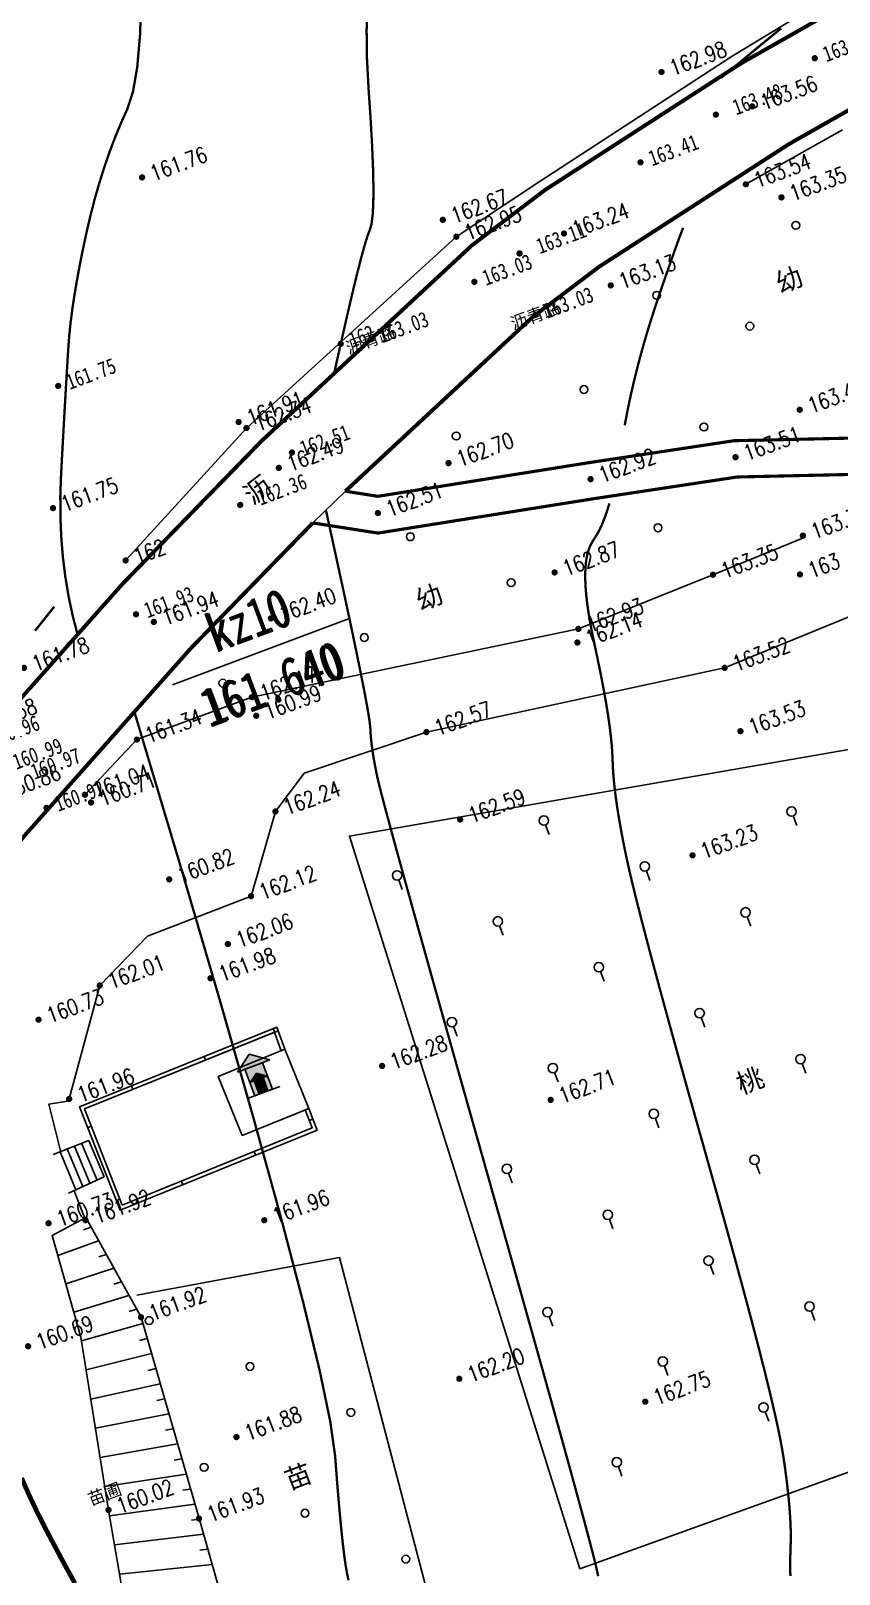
# Model space of a CAD drawing. Header units: millimetres. Extents: x -1471591 to 944464, y -468930 to 547002.
# Drawn here: x 533137 to 584702, y -77933 to 20590 of the extents above; entities that cross this region are included whole.
import ezdxf
from ezdxf.enums import TextEntityAlignment as Align

# ---------------------------------------------------------------- set-up
doc = ezdxf.new("R2010")
doc.units = ezdxf.units.MM
doc.header["$LTSCALE"] = 10
doc.linetypes.add('X2', pattern=[10, 8, -2])
for name, color, linetype in [('DGX', 252, 'Continuous'), ('DLDW', 8, 'Continuous'), ('DLSS', 252, 'Continuous'), ('DMTZ', 252, 'Continuous'), ('GCD', 252, 'Continuous'), ('JMD', 252, 'Continuous'), ('KZD', 8, 'Continuous'), ('ZBTZ', 252, 'Continuous')]:
    doc.layers.add(name, color=color, linetype=linetype)
doc.styles.get("Standard").update_dxf_attribs({"font": 'simplex.shx', "width": 0.8, "bigfont": 'hztxt.shx'})
doc.styles.add('宋体', font='', dxfattribs={"height": 1.25, "bigfont": 'hztxt.shx'})
doc.styles.add('正等线体', font='simhei.ttf', dxfattribs={"height": 1.25})
doc.styles.get('宋体').set_extended_font_data('SimSun')
doc.linetypes.add('10422', pattern='A,2,[150,AAA.SHX,S=1,R=0,X=0,Y=1],2,[177,AAA.SHX,S=1,R=0,X=0,Y=0.8],1e-09', length=4)
doc.linetypes.add('1161', pattern='A,0,[149,AAA.SHX,S=0.15,R=0,X=0,Y=0],-1.6', length=1.6)
doc.linetypes.add('443', pattern='A,5,[169,AAA.SHX,S=0.83,R=0,X=0,Y=0],5', length=10)
doc.linetypes.add('X33', pattern='A,2,[150,symbolx.shx,S=1,R=0,X=0,Y=1],1e-11', length=2)
doc.linetypes.add('X34', pattern='A,2,[150,symbolx.shx,S=1,R=0,X=0,Y=0],1e-11', length=2)

# ---------------------------------------------------------------- blocks, each defined once
blk = doc.blocks.new('GC108')
for p, q in [((-1.1, 1.8), (0, 2.6)), ((0, 2.6), (1.1, 1.8)), ((1.1, 1.8), (-1.1, 1.8)), ((-0.6, 1.8), (0.6, 1.8)), ((-0.6, 0), (-0.6, 1.8)), ((0.6, 1.8), (0.6, 0)), ((-1.1, 0), (1.1, 0))]:
    blk.add_line(p, q)
for points in [[(0, 2.6), (-1.1, 1.8), (1.1, 1.8)], [(-0.6, 1.8), (0.6, 1.8), (-0.6, 0), (0.6, 0)]]:
    blk.add_solid(points)
blk = doc.blocks.new('gc170')
at = {"linetype": 'Continuous'}
blk.add_circle((0, 0), 0.5, dxfattribs=at)
blk = doc.blocks.new('gc325')
blk.add_line((0, 0), (0, 1.3))
blk.add_circle((0, 1.9), 0.6)
blk = doc.blocks.new('GC200')
at = {"layer": 'GCD', "const_width": 0.2, "flags": 128}
blk.add_lwpolyline([(-0.1, 0, 1), (0.1, 0, 1)], format="xyb", close=True, dxfattribs=at)
blk = doc.blocks.new('地形')
at = {"color": 0, "linetype": 'Continuous', "lineweight": 25, "const_width": 0.25, "elevation": 152.25, "flags": 128}
for points in [[(131.839, -62.098), (125.615, -63.093), (111.126, -66.272), (105.516, -67.947), (88.548, -74.952), (77.021, -80.4), (62.728, -87.973), (56.188, -91.779), (54.655, -92.93)], [(89.796, -80.987), (79.704, -85.756), (65.638, -93.209), (59.504, -96.779), (56.825, -98.717)]]:
    blk.add_lwpolyline(points, dxfattribs=at)
at = {"color": 0, "linetype": 'Continuous', "const_width": 0.125, "elevation": 152.25}
for points in [[(131.839, -62.098), (125.615, -63.093), (111.126, -66.272), (105.516, -67.947), (88.548, -74.952), (77.021, -80.4), (62.728, -87.973), (56.188, -91.779), (54.655, -92.93)], [(89.796, -80.987), (79.704, -85.756), (65.638, -93.209), (59.504, -96.779), (56.825, -98.717)]]:
    blk.add_lwpolyline(points, dxfattribs=at)
at = {"color": 0, "linetype": 'Continuous', "const_width": 0.3, "flags": 128}
blk.add_lwpolyline([(51.029, -131.585), (51.093, -132.751), (51.188, -133.903), (51.312, -135.041), (51.451, -136.141), (51.589, -137.18), (51.726, -138.159), (51.861, -139.078)], dxfattribs=at)
at = {"layer": 'DGX', "color": 252, "linetype": 'Continuous', "const_width": 0.15, "flags": 128}
for points in [[(128.848, -61.883), (126.654, -62.637), (124.147, -63.504)], [(91.359, -45.598), (90.397, -47.93), (89.513, -49.789), (88.706, -51.174), (87.977, -52.087), (87.291, -52.78), (86.615, -53.507), (85.948, -54.267), (85.292, -55.061), (84.645, -55.889), (84.008, -56.751), (83.381, -57.646), (82.764, -58.575), (82.172, -59.502), (81.621, -60.39), (81.111, -61.24), (80.641, -62.051), (80.212, -62.824), (79.823, -63.558), (79.475, -64.254), (79.168, -64.911), (78.865, -65.587), (78.53, -66.34), (78.162, -67.17), (77.762, -68.076), (77.329, -69.059), (76.864, -70.118), (76.366, -71.254), (75.836, -72.467), (75.318, -73.717), (74.855, -74.965), (74.447, -76.21), (74.095, -77.453), (73.799, -78.694), (73.558, -79.933), (73.372, -81.169), (73.242, -82.403)], [(104.692, -51.145), (104.037, -52.724), (103.42, -54.436), (102.84, -56.28), (102.301, -58.083), (101.807, -59.673), (101.356, -61.05), (100.95, -62.214), (100.587, -63.164), (100.269, -63.901), (99.995, -64.425), (99.765, -64.735), (99.499, -65.035), (99.118, -65.528), (98.622, -66.213), (98.011, -67.091), (97.284, -68.162), (96.443, -69.426), (95.486, -70.882), (94.414, -72.531)], [(74.908, -88.298), (74.225, -98.385), (73.571, -107.34), (72.945, -115.162), (72.349, -121.852), (71.781, -127.409), (71.243, -131.834), (70.733, -135.126), (70.253, -137.285), (69.814, -138.8), (69.43, -140.158), (69.101, -141.359), (68.827, -142.403), (68.607, -143.29), (68.443, -144.02), (68.334, -144.594), (68.279, -145.01)]]:
    blk.add_lwpolyline(points, dxfattribs=at)
at = {"layer": 'DGX', "color": 252, "linetype": 'Continuous', "const_width": 0.15}
for points in [[(118.524, -71.62), (118.448, -71.706), (118.375, -71.791), (118.302, -71.873), (118.232, -71.954), (118.163, -72.033), (118.097, -72.111), (118.031, -72.186), (117.968, -72.26), (117.904, -72.334), (117.839, -72.41), (117.773, -72.488), (117.705, -72.569), (117.635, -72.651), (117.564, -72.735), (117.491, -72.821), (117.417, -72.909), (117.341, -72.999), (117.263, -73.091), (117.184, -73.185), (117.104, -73.281), (117.022, -73.379), (116.938, -73.48), (116.853, -73.582), (116.766, -73.686), (116.678, -73.792), (116.588, -73.9), (116.496, -74.01), (116.403, -74.122), (116.309, -74.236), (116.212, -74.352), (116.115, -74.471), (116.015, -74.591), (115.915, -74.712), (115.814, -74.835), (115.713, -74.959), (115.611, -75.083), (115.509, -75.209), (115.406, -75.335), (115.303, -75.463), (115.199, -75.591), (115.095, -75.72), (114.992, -75.849), (114.889, -75.978), (114.787, -76.107), (114.686, -76.236), (114.585, -76.364), (114.484, -76.493), (114.385, -76.622), (114.285, -76.751), (114.187, -76.879), (114.088, -77.008), (113.991, -77.136), (113.894, -77.265), (113.797, -77.393), (113.701, -77.522), (113.606, -77.65), (113.511, -77.779), (113.417, -77.907), (113.323, -78.035), (113.23, -78.164), (113.137, -78.292), (113.045, -78.42), (112.954, -78.548), (112.863, -78.677), (112.773, -78.805), (112.683, -78.933), (112.594, -79.061), (112.505, -79.189), (112.417, -79.317), (112.329, -79.445), (112.242, -79.573), (112.156, -79.7), (112.07, -79.828), (111.985, -79.956), (111.9, -80.084), (111.816, -80.211), (111.732, -80.339), (111.649, -80.467), (111.566, -80.594), (111.485, -80.722), (111.4, -80.855), (111.308, -81.001), (111.21, -81.158), (111.105, -81.327), (110.993, -81.508), (110.875, -81.7), (110.75, -81.905), (110.619, -82.121)], [(90.867, -80.505), (90.761, -81.243), (90.663, -81.927), (90.572, -82.558), (90.489, -83.135), (90.413, -83.658), (90.345, -84.128), (90.285, -84.544), (90.232, -84.906), (90.183, -85.239), (90.135, -85.566), (90.088, -85.888), (90.041, -86.203), (89.995, -86.513), (89.95, -86.817), (89.905, -87.115), (89.862, -87.407), (89.819, -87.694), (89.776, -87.974), (89.735, -88.249), (89.694, -88.518), (89.654, -88.781), (89.614, -89.039), (89.575, -89.29), (89.537, -89.536), (89.5, -89.776), (89.463, -90.01), (89.427, -90.239), (89.392, -90.461), (89.358, -90.678), (89.324, -90.889), (89.291, -91.094), (89.259, -91.293), (89.227, -91.487), (89.196, -91.675), (89.166, -91.857), (89.137, -92.033), (89.108, -92.203), (89.08, -92.368), (89.053, -92.526), (89.026, -92.679), (89, -92.826), (88.975, -92.968), (88.951, -93.103), (88.927, -93.233), (88.904, -93.357), (88.882, -93.475), (88.86, -93.587), (88.839, -93.693), (88.819, -93.794), (88.8, -93.889), (88.781, -93.978), (88.763, -94.061), (88.746, -94.138), (88.729, -94.21), (88.713, -94.276), (88.698, -94.336), (88.683, -94.392), (88.669, -94.445), (88.655, -94.495), (88.642, -94.543), (88.629, -94.588), (88.616, -94.63), (88.604, -94.67), (88.592, -94.707), (88.58, -94.743), (88.568, -94.779), (88.557, -94.816), (88.545, -94.854), (88.534, -94.892), (88.522, -94.93), (88.511, -94.969), (88.499, -95.008), (88.488, -95.048), (88.476, -95.088), (88.465, -95.129), (88.454, -95.17), (88.442, -95.212), (88.431, -95.254), (88.42, -95.296), (88.409, -95.339), (88.398, -95.383), (88.386, -95.427), (88.375, -95.471), (88.364, -95.516), (88.353, -95.562), (88.342, -95.607), (88.332, -95.654), (88.321, -95.701), (88.31, -95.748), (88.299, -95.796), (88.288, -95.844), (88.278, -95.893), (88.267, -95.942), (88.256, -95.991), (88.246, -96.042), (88.235, -96.092), (88.225, -96.143), (88.214, -96.195), (88.204, -96.247), (88.193, -96.299), (88.183, -96.352), (88.173, -96.405), (88.162, -96.459), (88.152, -96.514), (88.142, -96.569), (88.132, -96.624), (88.121, -96.68), (88.111, -96.736), (88.101, -96.793), (88.091, -96.85), (88.081, -96.907), (88.071, -96.966), (88.061, -97.024), (88.051, -97.083), (88.042, -97.143), (88.032, -97.203), (88.022, -97.263), (88.012, -97.324), (88.003, -97.386), (87.993, -97.447), (87.983, -97.512), (87.973, -97.583), (87.962, -97.66), (87.951, -97.742), (87.94, -97.83), (87.928, -97.923), (87.916, -98.023), (87.903, -98.128), (87.89, -98.242), (87.875, -98.366), (87.861, -98.502), (87.845, -98.648), (87.828, -98.806), (87.811, -98.974), (87.792, -99.154), (87.773, -99.344), (87.753, -99.546), (87.732, -99.758), (87.71, -99.982), (87.688, -100.216), (87.665, -100.462), (87.64, -100.718), (87.615, -100.986), (87.589, -101.264), (87.563, -101.554), (87.535, -101.854), (87.506, -102.166), (87.477, -102.488), (87.447, -102.822), (87.416, -103.166), (87.384, -103.522), (87.352, -103.888), (87.318, -104.266), (87.284, -104.654), (87.249, -105.054), (87.213, -105.464), (87.176, -105.886), (87.138, -106.318), (87.099, -106.762), (87.06, -107.216), (87.02, -107.682), (86.979, -108.158), (86.937, -108.646), (86.894, -109.144), (86.85, -109.654), (86.806, -110.174), (86.761, -110.706), (86.714, -111.248), (86.667, -111.802), (86.62, -112.366), (86.571, -112.941), (86.521, -113.528), (86.471, -114.125), (86.42, -114.734), (86.368, -115.353), (86.315, -115.984), (86.261, -116.625), (86.207, -117.278), (86.151, -117.941), (86.095, -118.616), (86.038, -119.301), (85.98, -119.998), (85.921, -120.705), (85.862, -121.424), (85.802, -122.148), (85.742, -122.871), (85.682, -123.595), (85.621, -124.318), (85.561, -125.042), (85.501, -125.765), (85.441, -126.488), (85.381, -127.211), (85.322, -127.928), (85.263, -128.634), (85.205, -129.328), (85.148, -130.011), (85.092, -130.683), (85.036, -131.344), (84.982, -131.993), (84.928, -132.631), (84.875, -133.258), (84.823, -133.873), (84.772, -134.477), (84.722, -135.07), (84.672, -135.652), (84.623, -136.222), (84.576, -136.781), (84.529, -137.328), (84.482, -137.865), (84.437, -138.39), (84.393, -138.903), (84.349, -139.406), (84.306, -139.897), (84.264, -140.376), (84.223, -140.845), (84.183, -141.302), (84.144, -141.748), (84.105, -142.182), (84.068, -142.606), (84.031, -143.018), (83.995, -143.418), (83.96, -143.808), (83.925, -144.186), (83.892, -144.552), (83.859, -144.908), (83.827, -145.252), (83.796, -145.585), (83.766, -145.906), (83.737, -146.217), (83.709, -146.515), (83.681, -146.803), (83.654, -147.079), (83.628, -147.344), (83.603, -147.598), (83.579, -147.841), (83.556, -148.072), (83.533, -148.291), (83.511, -148.5), (83.491, -148.697), (83.471, -148.883), (83.451, -149.058), (83.433, -149.221), (83.416, -149.373), (83.399, -149.514), (83.383, -149.643), (83.368, -149.761), (83.354, -149.868), (83.341, -149.963), (83.328, -150.05), (83.316, -150.131), (83.304, -150.207), (83.293, -150.276), (83.282, -150.34)], [(107.956, -86.453), (107.936, -86.48), (107.912, -86.513), (107.882, -86.552), (107.847, -86.597), (107.807, -86.648), (107.762, -86.705), (107.712, -86.769), (107.657, -86.838), (107.6, -86.909), (107.543, -86.979), (107.487, -87.048), (107.43, -87.115), (107.375, -87.18), (107.319, -87.244), (107.264, -87.306), (107.209, -87.367), (107.155, -87.427), (107.101, -87.485), (107.047, -87.541), (106.994, -87.596), (106.941, -87.649), (106.888, -87.701), (106.836, -87.751), (106.784, -87.8), (106.732, -87.847), (106.681, -87.893), (106.63, -87.937), (106.58, -87.98), (106.53, -88.021), (106.48, -88.06), (106.431, -88.099), (106.382, -88.135), (106.333, -88.171), (106.285, -88.207), (106.237, -88.244), (106.189, -88.281), (106.142, -88.318), (106.095, -88.355), (106.049, -88.393), (106.003, -88.431), (105.957, -88.47), (105.912, -88.511), (105.867, -88.555), (105.822, -88.6), (105.778, -88.647), (105.734, -88.697), (105.691, -88.748), (105.648, -88.802), (105.605, -88.858), (105.563, -88.916), (105.521, -88.975), (105.48, -89.037), (105.438, -89.101), (105.398, -89.167), (105.357, -89.236), (105.317, -89.306), (105.278, -89.378), (105.238, -89.453), (105.2, -89.529), (105.161, -89.608), (105.123, -89.688), (105.085, -89.771), (105.048, -89.856), (105.011, -89.943), (104.974, -90.031), (104.938, -90.122), (104.902, -90.216), (104.867, -90.311), (104.832, -90.408), (104.797, -90.507), (104.763, -90.609), (104.729, -90.712), (104.695, -90.818), (104.662, -90.925), (104.629, -91.035), (104.597, -91.147), (104.565, -91.26), (104.533, -91.376), (104.502, -91.494), (104.471, -91.614), (104.44, -91.736), (104.41, -91.861), (104.38, -91.987), (104.351, -92.115), (104.322, -92.246), (104.293, -92.378), (104.265, -92.513), (104.237, -92.649), (104.21, -92.788), (104.183, -92.929), (104.156, -93.072), (104.129, -93.217), (104.103, -93.364), (104.078, -93.513), (104.053, -93.664), (104.028, -93.817), (104.003, -93.972), (103.979, -94.126), (103.955, -94.281), (103.931, -94.437), (103.907, -94.592), (103.883, -94.748), (103.86, -94.905), (103.836, -95.061), (103.813, -95.217), (103.79, -95.372), (103.767, -95.525), (103.743, -95.676), (103.72, -95.826), (103.697, -95.975), (103.673, -96.122), (103.65, -96.268), (103.627, -96.412), (103.603, -96.555), (103.58, -96.696), (103.557, -96.836), (103.533, -96.975), (103.51, -97.111), (103.486, -97.247), (103.463, -97.381), (103.439, -97.513), (103.416, -97.644), (103.392, -97.774), (103.369, -97.902), (103.345, -98.029), (103.322, -98.154), (103.298, -98.278), (103.275, -98.4), (103.251, -98.521), (103.227, -98.64), (103.204, -98.758), (103.18, -98.874), (103.156, -98.989), (103.133, -99.103), (103.109, -99.215), (103.085, -99.325), (103.061, -99.434), (103.038, -99.542), (103.014, -99.648), (102.99, -99.753), (102.966, -99.856), (102.943, -99.958), (102.919, -100.058), (102.895, -100.157), (102.871, -100.254), (102.847, -100.35), (102.823, -100.445), (102.799, -100.538), (102.775, -100.629), (102.751, -100.719), (102.728, -100.808), (102.704, -100.895), (102.68, -100.98), (102.656, -101.064), (102.632, -101.147), (102.607, -101.228), (102.583, -101.308), (102.559, -101.386), (102.535, -101.463), (102.511, -101.539), (102.487, -101.613), (102.463, -101.687), (102.439, -101.761), (102.415, -101.835), (102.391, -101.909), (102.367, -101.982), (102.343, -102.055), (102.319, -102.128), (102.295, -102.201), (102.272, -102.275), (102.248, -102.35), (102.224, -102.426), (102.201, -102.502), (102.177, -102.58), (102.154, -102.659), (102.131, -102.739), (102.107, -102.82), (102.084, -102.901), (102.061, -102.984), (102.038, -103.068), (102.015, -103.152), (101.993, -103.238), (101.97, -103.324), (101.947, -103.411), (101.924, -103.5), (101.902, -103.589), (101.879, -103.679), (101.857, -103.771), (101.835, -103.863), (101.813, -103.956), (101.79, -104.05), (101.768, -104.145), (101.746, -104.241), (101.724, -104.338), (101.703, -104.436), (101.681, -104.535), (101.659, -104.635), (101.638, -104.736), (101.616, -104.838), (101.595, -104.94), (101.573, -105.044), (101.552, -105.149), (101.531, -105.254), (101.51, -105.361), (101.488, -105.468), (101.467, -105.577), (101.447, -105.686), (101.426, -105.797), (101.405, -105.908), (101.384, -106.02), (101.364, -106.134), (101.343, -106.248), (101.323, -106.363), (101.302, -106.479), (101.282, -106.596), (101.262, -106.714), (101.242, -106.833), (101.221, -106.953), (101.201, -107.074), (101.182, -107.196), (101.162, -107.319), (101.142, -107.443), (101.122, -107.567), (101.103, -107.693), (101.083, -107.821), (101.063, -107.952), (101.043, -108.086), (101.023, -108.224), (101.003, -108.365), (100.983, -108.509), (100.962, -108.656), (100.942, -108.807), (100.921, -108.962), (100.9, -109.123), (100.879, -109.289), (100.857, -109.461), (100.835, -109.639), (100.813, -109.822), (100.79, -110.01), (100.767, -110.204), (100.743, -110.404), (100.72, -110.61), (100.696, -110.821), (100.671, -111.037), (100.647, -111.259), (100.622, -111.487), (100.596, -111.72), (100.571, -111.959), (100.545, -112.204), (100.518, -112.454), (100.492, -112.709), (100.465, -112.97), (100.437, -113.237), (100.41, -113.51), (100.382, -113.787), (100.354, -114.071), (100.325, -114.36), (100.296, -114.655), (100.267, -114.955), (100.237, -115.261), (100.207, -115.572), (100.177, -115.889), (100.146, -116.212), (100.116, -116.54), (100.084, -116.874), (100.053, -117.213), (100.021, -117.558), (99.989, -117.909), (99.956, -118.265), (99.923, -118.626), (99.89, -118.994), (99.857, -119.367), (99.823, -119.745), (99.789, -120.129), (99.754, -120.519), (99.719, -120.914), (99.684, -121.315), (99.649, -121.721), (99.613, -122.133), (99.577, -122.55), (99.54, -122.973), (99.503, -123.402), (99.466, -123.836), (99.429, -124.276), (99.391, -124.722), (99.353, -125.173), (99.314, -125.629), (99.276, -126.091), (99.237, -126.556), (99.198, -127.021), (99.159, -127.486), (99.12, -127.95), (99.081, -128.415), (99.041, -128.879), (99.002, -129.343), (98.963, -129.807), (98.924, -130.268), (98.885, -130.724), (98.846, -131.173), (98.808, -131.617), (98.77, -132.055), (98.732, -132.487), (98.694, -132.913), (98.657, -133.334), (98.62, -133.749), (98.583, -134.158), (98.546, -134.561), (98.51, -134.958), (98.473, -135.349), (98.438, -135.735), (98.402, -136.115), (98.366, -136.489), (98.331, -136.857), (98.296, -137.22), (98.262, -137.576), (98.227, -137.927), (98.193, -138.272), (98.159, -138.611), (98.125, -138.945), (98.092, -139.272), (98.058, -139.594), (98.025, -139.91), (97.993, -140.22), (97.96, -140.525), (97.928, -140.823), (97.896, -141.116), (97.864, -141.403), (97.833, -141.684), (97.801, -141.96), (97.77, -142.229), (97.74, -142.493), (97.709, -142.751), (97.679, -143.003), (97.649, -143.249), (97.619, -143.49), (97.589, -143.724), (97.56, -143.953), (97.531, -144.176), (97.502, -144.394), (97.474, -144.605), (97.445, -144.811), (97.417, -145.011), (97.389, -145.205), (97.362, -145.393), (97.335, -145.575), (97.307, -145.752), (97.281, -145.923), (97.254, -146.088), (97.228, -146.247), (97.201, -146.4), (97.176, -146.548), (97.15, -146.69), (97.125, -146.827), (97.099, -146.961), (97.074, -147.091), (97.049, -147.219), (97.024, -147.342), (96.999, -147.463), (96.974, -147.58), (96.95, -147.694), (96.925, -147.805), (96.901, -147.916), (96.876, -148.026), (96.852, -148.135), (96.827, -148.243), (96.803, -148.35), (96.778, -148.456), (96.754, -148.561), (96.729, -148.666), (96.705, -148.769), (96.68, -148.872), (96.655, -148.974), (96.631, -149.075), (96.606, -149.175), (96.582, -149.274), (96.557, -149.372), (96.533, -149.469), (96.508, -149.565), (96.484, -149.661), (96.459, -149.755), (96.434, -149.849), (96.41, -149.942), (96.385, -150.034), (96.361, -150.125), (96.336, -150.215), (96.312, -150.304), (96.287, -150.392), (96.262, -150.479), (96.238, -150.566), (96.213, -150.651), (96.189, -150.736), (96.164, -150.82), (96.139, -150.903), (96.115, -150.985), (96.09, -151.066), (96.066, -151.146), (96.041, -151.225), (96.016, -151.304), (95.992, -151.381), (95.967, -151.458), (95.943, -151.533), (95.918, -151.608), (95.893, -151.682), (95.869, -151.755), (95.844, -151.827), (95.82, -151.898), (95.795, -151.969), (95.77, -152.038), (95.746, -152.107), (95.721, -152.174), (95.696, -152.241), (95.672, -152.307), (95.647, -152.372), (95.622, -152.436), (95.598, -152.499), (95.573, -152.561), (95.549, -152.622), (95.524, -152.683), (95.5, -152.743), (95.476, -152.803), (95.452, -152.861), (95.428, -152.92), (95.404, -152.977), (95.381, -153.034), (95.357, -153.09), (95.334, -153.146), (95.312, -153.201), (95.289, -153.257), (95.267, -153.311), (95.245, -153.365), (95.223, -153.419), (95.202, -153.472), (95.181, -153.525), (95.16, -153.578), (95.14, -153.63), (95.12, -153.682), (95.1, -153.733), (95.08, -153.784), (95.061, -153.834), (95.042, -153.884), (95.024, -153.934), (95.005, -153.983), (94.987, -154.032), (94.969, -154.08), (94.952, -154.128), (94.935, -154.175), (94.918, -154.222), (94.901, -154.269), (94.885, -154.315), (94.869, -154.361), (94.853, -154.407), (94.837, -154.452), (94.822, -154.496), (94.807, -154.54), (94.793, -154.584), (94.779, -154.627)]]:
    blk.add_lwpolyline(points, dxfattribs=at)
at = {"layer": 'DLDW', "linetype": 'Continuous', "elevation": 152.25, "flags": 128}
blk.add_lwpolyline([(76.465, -115.906), (76.353, -111.839), (71.765, -111.966), (71.877, -116.033)], close=True, dxfattribs=at)
at = {"layer": 'DLSS', "linetype": 'Continuous', "lineweight": 25, "elevation": 152.25, "flags": 128}
blk.add_lwpolyline([(140.041, -25.154, 0.25, 0.25, 0), (146.967, -28.343, 0.25, 0.25, 0), (152.885, -31.355, 0.25, 0.25, 0), (157.249, -34.237, 0.25, 0.25, 0), (159.946, -37.259, 0.25, 0.25, 0), (161.817, -41.116, 0.25, 0.25, 0), (161.925, -44.173, 0.25, 0.25, 0), (161.083, -47.736, 0.25, 0.25, 0), (158.865, -52.88, 0.25, 0.25, 0), (155.518, -58.28, 0.25, 0.25, 0), (153.876, -60.436, 0.25, 0.25, 0), (150.952, -63.104, 0.25, 0.25, 0), (147.104, -65.465, 0.25, 0.25, 0), (141.042, -66.692, 0.25, 0.25, 0), (130.443, -68.386, 0.25, 0.25, 0)], format="xyseb", dxfattribs=at)
at = {"layer": 'DLSS', "linetype": 'Continuous', "lineweight": 25, "const_width": 0.25, "elevation": 152.25, "flags": 128}
blk.add_lwpolyline([(130.443, -68.386), (126.731, -68.98), (112.627, -72.074), (107.521, -73.599), (92.451, -79.82)], dxfattribs=at)
at = {"layer": 'DLSS', "linetype": 'Continuous', "const_width": 0.125, "elevation": 152.25}
blk.add_lwpolyline([(130.443, -68.386), (126.731, -68.98), (112.627, -72.074), (107.521, -73.599), (92.451, -79.82)], dxfattribs=at)
at = {"layer": 'DLSS', "linetype": 'X2', "lineweight": 20, "const_width": 0.2, "elevation": 152.25, "flags": 128}
blk.add_lwpolyline([(125.944, -88.651), (125.523, -88.532), (116.809, -85.491), (107.589, -83.547), (94.282, -80.853), (92.451, -79.82)], dxfattribs=at)
at = {"layer": 'DLSS', "linetype": 'X2', "const_width": 0.1, "elevation": 152.25}
blk.add_lwpolyline([(125.944, -88.651), (125.523, -88.532), (116.809, -85.491), (107.589, -83.547), (94.282, -80.853), (92.451, -79.82)], dxfattribs=at)
at = {"layer": 'DLSS', "linetype": 'Continuous', "lineweight": 20, "const_width": 0.2, "elevation": 152.25, "flags": 128}
blk.add_lwpolyline([(125.441, -90.919), (124.825, -90.745), (116.185, -87.73), (107.12, -85.819), (93.463, -83.053), (89.796, -80.987)], dxfattribs=at)
at = {"layer": 'DLSS', "linetype": 'Continuous', "const_width": 0.1, "elevation": 152.25, "flags": 128}
blk.add_lwpolyline([(125.441, -90.919), (124.825, -90.745), (116.185, -87.73), (107.12, -85.819), (93.463, -83.053), (89.796, -80.987)], dxfattribs=at)
at = {"layer": 'DMTZ', "linetype": 'Continuous'}
for p, q in [((60.683, -117.449, 152.25), (58.271, -117.765, 152.25)), ((60.785, -118.129, 152.25), (60.285, -118.132, 152.25)), ((60.934, -119.118, 152.25), (58.165, -119.084, 152.25)), ((61.082, -120.107, 152.25), (60.582, -120.093, 152.25)), ((61.231, -121.096, 152.25), (58.013, -120.964, 152.25)), ((61.379, -122.085, 152.25), (60.88, -122.058, 152.25)), ((61.527, -123.074, 152.25), (57.861, -122.844, 152.25)), ((61.676, -124.063, 152.25), (61.177, -124.027, 152.25)), ((61.73, -125.055, 152.25), (57.682, -124.719, 152.25)), ((61.653, -126.052, 152.25), (61.155, -126.003, 152.25)), ((61.575, -127.049, 152.25), (57.307, -126.567, 152.25)), ((61.497, -128.046, 152.25), (61.001, -127.983, 152.25)), ((61.42, -129.043, 152.25), (56.932, -128.415, 152.25)), ((61.342, -130.04, 152.25), (60.848, -129.964, 152.25)), ((61.265, -131.037, 152.25), (56.557, -130.263, 152.25)), ((61.187, -132.034, 152.25), (60.695, -131.947, 152.25)), ((61.109, -133.031, 152.25), (56.182, -132.112, 152.25)), ((60.954, -135.025, 152.25), (55.807, -133.96, 152.25)), ((61.032, -134.028, 152.25), (60.541, -133.931, 152.25)), ((60.799, -137.019, 152.25), (55.437, -135.809, 152.25)), ((60.877, -136.022, 152.25), (60.388, -135.916, 152.25)), ((60.64, -139.012, 152.25), (55.085, -137.661, 152.25)), ((60.721, -138.016, 152.25), (60.234, -137.901, 152.25)), ((60.477, -141.006, 152.25), (54.733, -139.514, 152.25)), ((60.558, -140.009, 152.25), (60.073, -139.887, 152.25))]:
    blk.add_line(p, q, dxfattribs=at)
at = {"layer": 'DMTZ', "linetype": 'X34', "elevation": 152.25, "flags": 128}
for points in [[(132.043, -61.183), (125.306, -62.462), (110.959, -65.645), (104.774, -67.083), (87.957, -73.83), (77.774, -79.045)], [(70.093, -92.144), (74.438, -90.012), (82.255, -90.044), (103.295, -93.262), (112.55, -93.032), (118.905, -92.842)]]:
    blk.add_lwpolyline(points, dxfattribs=at)
at = {"layer": 'DMTZ', "linetype": 'X33', "elevation": 152.25, "flags": 128}
for points in [[(130.236, -69.321), (123.247, -70.422)], [(62.353, -109.983), (66.715, -103.887), (70.667, -102), (77.757, -101.919), (81.109, -97.403), (83.675, -95.752)]]:
    blk.add_lwpolyline(points, dxfattribs=at)
at = {"layer": 'DMTZ', "linetype": 'X34', "elevation": 152.25}
blk.add_lwpolyline([(123.766, -98.463), (111.165, -98.859), (91.907, -96.036), (83.675, -95.752)], dxfattribs=at)
at = {"layer": 'DMTZ', "linetype": '10422', "elevation": 152.25, "flags": 128}
for points in [[(60.669, -112.899), (61.029, -109.842), (62.206, -110.072)], [(60.617, -117.594), (60.6, -115.592)]]:
    blk.add_lwpolyline(points, dxfattribs=at)
at = {"layer": 'DMTZ', "linetype": '1161', "elevation": 311.009}
blk.add_lwpolyline([(52.972, -148.776), (55.506, -135.442), (57.728, -124.491), (58.271, -117.765)], dxfattribs=at)
at = {"layer": 'DMTZ', "linetype": 'Continuous', "lineweight": 13, "flags": 128}
for points, elevation in [([(52.972, -148.776), (55.506, -135.442), (57.728, -124.491), (58.271, -117.765)], 311.009), ([(60.683, -117.449), (58.271, -117.765)], 152.25), ([(60.785, -118.129), (60.285, -118.132)], 152.25), ([(60.934, -119.118), (58.165, -119.084)], 152.25), ([(61.082, -120.107), (60.582, -120.093)], 152.25), ([(61.231, -121.096), (58.013, -120.964)], 152.25), ([(61.379, -122.085), (60.88, -122.058)], 152.25), ([(61.527, -123.074), (57.861, -122.844)], 152.25), ([(61.676, -124.063), (61.177, -124.027)], 152.25), ([(61.73, -125.055), (57.682, -124.719)], 152.25), ([(61.653, -126.052), (61.155, -126.003)], 152.25), ([(61.575, -127.049), (57.307, -126.567)], 152.25), ([(61.497, -128.046), (61.001, -127.983)], 152.25), ([(61.42, -129.043), (56.932, -128.415)], 152.25), ([(61.342, -130.04), (60.848, -129.964)], 152.25), ([(61.265, -131.037), (56.557, -130.263)], 152.25), ([(61.187, -132.034), (60.695, -131.947)], 152.25), ([(61.109, -133.031), (56.182, -132.112)], 152.25), ([(60.954, -135.025), (55.807, -133.96)], 152.25), ([(61.032, -134.028), (60.541, -133.931)], 152.25), ([(60.799, -137.019), (55.437, -135.809)], 152.25), ([(60.877, -136.022), (60.388, -135.916)], 152.25), ([(60.64, -139.012), (55.085, -137.661)], 152.25), ([(60.721, -138.016), (60.234, -137.901)], 152.25), ([(60.477, -141.006), (54.733, -139.514)], 152.25), ([(60.558, -140.009), (60.073, -139.887)], 152.25)]:
    blk.add_lwpolyline(points, dxfattribs=dict(at, elevation=elevation))
at = {"layer": 'DMTZ', "linetype": 'Continuous', "elevation": 152.25}
blk.add_lwpolyline([(57.729, -149.974), (59.891, -148.158), (60.724, -137.976), (61.762, -124.64), (60.683, -117.449)], dxfattribs=at)
at = {"layer": 'JMD', "linetype": 'Continuous'}
for p, q in [((76.365, -110.326, 152.25), (76.115, -110.324, 152.25)), ((76.365, -110.326, 152.25), (76.372, -110.576, 152.25)), ((66.369, -110.584, 152.25), (66.375, -110.834, 152.25)), ((66.369, -110.584, 152.25), (66.375, -110.834, 152.25)), ((71.367, -110.455, 152.25), (71.374, -110.705, 152.25)), ((71.367, -110.455, 152.25), (71.374, -110.705, 152.25)), ((62.819, -112.105, 152.25), (63.069, -112.101, 152.25)), ((62.819, -112.105, 152.25), (63.069, -112.101, 152.25)), ((76.353, -111.839, 152.25), (76.103, -111.837, 152.25)), ((62.592, -112.899, 152.25), (60.147, -112.945, 152.25)), ((60.705, -115.565, 152.25), (60.635, -112.936, 152.25)), ((61.204, -115.528, 152.25), (61.124, -112.927, 152.25)), ((61.702, -115.491, 152.25), (61.614, -112.918, 152.25)), ((62.201, -115.455, 152.25), (62.103, -112.908, 152.25)), ((62.699, -115.418, 152.25), (62.592, -112.899, 152.25)), ((60.208, -115.601, 152.25), (62.699, -115.418, 152.25)), ((76.465, -115.906, 152.25), (76.215, -115.907, 152.25)), ((62.893, -117.104, 152.25), (63.143, -117.1, 152.25)), ((62.893, -117.104, 152.25), (63.143, -117.1, 152.25)), ((76.467, -116.633, 152.25), (76.217, -116.634, 152.25)), ((76.467, -116.633, 152.25), (76.217, -116.634, 152.25)), ((67.228, -117.653, 152.25), (67.221, -117.403, 152.25)), ((67.228, -117.653, 152.25), (67.221, -117.403, 152.25)), ((72.226, -117.51, 152.25), (72.219, -117.26, 152.25)), ((72.226, -117.51, 152.25), (72.219, -117.26, 152.25))]:
    blk.add_line(p, q, dxfattribs=at)
at = {"layer": 'JMD', "linetype": '443', "const_width": 0.15, "elevation": 313.93, "flags": 128}
blk.add_lwpolyline([(70.786, -81.225), (72.475, -80.212)], dxfattribs=at)
at = {"layer": 'JMD', "linetype": 'Continuous', "elevation": 315.426, "flags": 128}
for points in [[(76.365, -110.326), (62.798, -110.676), (62.902, -117.776), (76.469, -117.388), (76.465, -115.906)], [(76.103, -111.837), (76.115, -110.324)], [(76.353, -111.839), (76.365, -110.326)], [(76.372, -110.576), (63.052, -110.92), (63.149, -117.519), (76.219, -117.145), (76.215, -115.907)], [(76.113, -110.583), (63.052, -110.92), (63.149, -117.519), (76.219, -117.145), (76.215, -115.907)], [(76.103, -111.837), (76.113, -110.583)]]:
    blk.add_lwpolyline(points, dxfattribs=at)
at = {"layer": 'KZD', "linetype": 'Continuous'}
for p, q in [((77.786, -87.519, 152.25), (89.786, -87.519, 152.25)), ((77.786, -87.519, 313.89), (89.786, -87.519, 313.89))]:
    blk.add_line(p, q, dxfattribs=at)
at = {"layer": 'ZBTZ', "linetype": '1161', "flags": 128}
for points, elevation in [([(89.796, -80.987), (92.451, -79.82)], 152.25), ([(121.766, -107.47), (84.979, -100.53), (82.349, -149.501), (117.843, -149.941)], 314.692)]:
    blk.add_lwpolyline(points, dxfattribs=dict(at, elevation=elevation))
at = {"layer": 'ZBTZ', "linetype": '1161', "elevation": 314.051}
blk.add_lwpolyline([(62.01, -123.228), (74.965, -125.517), (72.54, -149.293)], dxfattribs=at)
at = {"layer": 'DLDW', "linetype": 'Continuous'}
blk.add_blockref('GC108', (74.115, -113.936, 152.25), dxfattribs=at)
at = {"layer": 'DLDW', "linetype": 'Continuous', "xscale": 0.5, "yscale": 0.5}
blk.add_blockref('GC108', (74.115, -113.936, 152.25), dxfattribs=at)
at = {"layer": 'GCD'}
ref = blk.add_blockref('GC200', (87.323, -56.511, 314.007), dxfattribs=at)
ref.add_attrib('height', '161.76', dxfattribs={"height": 1, "width": 0.8}).set_placement((87.923, -56.511, 314.007), align=Align.MIDDLE_LEFT)
ref = blk.add_blockref('GC200', (120.719, -61.825, 315.228), dxfattribs=at)
ref.add_attrib('height', '162.98', dxfattribs={"height": 1, "width": 0.8}).set_placement((121.319, -61.825, 315.228), align=Align.MIDDLE_LEFT)
at = {"layer": 'GCD', "linetype": 'Continuous'}
ref = blk.add_blockref('GC200', (130.188, -64.424, 315.857), dxfattribs=at)
ref.add_attrib('height', '163.61', dxfattribs={"linetype": 'Continuous', "height": 1, "style": '宋体', "width": 0.8}).set_placement((130.788, -64.424, 315.857), align=Align.MIDDLE_LEFT)
at = {"layer": 'GCD'}
ref = blk.add_blockref('GC200', (104.345, -65.772, 314.924), dxfattribs=at)
ref.add_attrib('height', '162.67', dxfattribs={"height": 1, "width": 0.8}).set_placement((104.945, -65.772, 314.924), align=Align.MIDDLE_LEFT)
at = {"layer": 'GCD', "linetype": 'Continuous'}
ref = blk.add_blockref('GC200', (123.015, -65.586, 315.733), dxfattribs=at)
ref.add_attrib('height', '163.48', dxfattribs={"linetype": 'Continuous', "height": 1, "style": '宋体', "width": 0.8}).set_placement((124.215, -65.586, 315.733), align=Align.MIDDLE_LEFT)
at = {"layer": 'GCD'}
ref = blk.add_blockref('GC200', (125.373, -65.909, 315.812), dxfattribs=at)
ref.add_attrib('height', '163.56', dxfattribs={"height": 1, "width": 0.8}).set_placement((125.973, -65.909, 315.812), align=Align.MIDDLE_LEFT)
at = {"layer": 'GCD', "linetype": 'Continuous'}
ref = blk.add_blockref('GC200', (77.649, -67.106, 314), dxfattribs=at)
ref.add_attrib('height', '161.75', dxfattribs={"linetype": 'Continuous', "height": 1, "style": '宋体', "width": 0.8}).set_placement((78.249, -67.106, 314), align=Align.MIDDLE_LEFT)
at = {"layer": 'GCD'}
ref = blk.add_blockref('GC200', (104.774, -67.083, 315.196), dxfattribs=at)
ref.add_attrib('height', '162.95', dxfattribs={"height": 1, "width": 0.8}).set_placement((105.374, -67.083, 315.196), align=Align.MIDDLE_LEFT)
at = {"layer": 'GCD', "linetype": 'Continuous'}
ref = blk.add_blockref('GC200', (117.446, -66.755, 315.656), dxfattribs=at)
ref.add_attrib('height', '163.41', dxfattribs={"linetype": 'Continuous', "height": 1, "style": '宋体', "width": 0.8}).set_placement((118.046, -66.755, 315.656), align=Align.MIDDLE_LEFT)
at = {"layer": 'GCD'}
ref = blk.add_blockref('GC200', (111.281, -69.3, 315.488), dxfattribs=at)
ref.add_attrib('height', '163.24', dxfattribs={"height": 1, "width": 0.8}).set_placement((111.881, -69.3, 315.488), align=Align.MIDDLE_LEFT)
at = {"layer": 'GCD', "linetype": 'Continuous'}
ref = blk.add_blockref('GC200', (104.845, -70.186, 315.281), dxfattribs=at)
ref.add_attrib('height', '163.03', dxfattribs={"linetype": 'Continuous', "height": 1, "style": '宋体', "width": 0.8}).set_placement((105.445, -70.186, 315.281), align=Align.MIDDLE_LEFT)
ref = blk.add_blockref('GC200', (108.176, -69.497, 315.358), dxfattribs=at)
ref.add_attrib('height', '163.11', dxfattribs={"linetype": 'Continuous', "height": 1, "style": '宋体', "width": 0.8}).set_placement((109.376, -69.497, 315.358), align=Align.MIDDLE_LEFT)
at = {"layer": 'GCD'}
ref = blk.add_blockref('GC200', (123.247, -70.422, 315.793), dxfattribs=at)
ref.add_attrib('height', '163.54', dxfattribs={"height": 1, "width": 0.8}).set_placement((123.847, -70.422, 315.793), align=Align.MIDDLE_LEFT)
at = {"layer": 'GCD', "linetype": 'Continuous'}
ref = blk.add_blockref('GC200', (95.471, -70.904, 314.25), dxfattribs=at)
ref.add_attrib('height', '162', dxfattribs={"linetype": 'Continuous', "height": 1, "style": '宋体', "width": 0.8}).set_placement((96.071, -70.904, 314.25), align=Align.MIDDLE_LEFT)
ref = blk.add_blockref('GC200', (97.372, -71.309, 315.28), dxfattribs=at)
ref.add_attrib('height', '163.03', dxfattribs={"linetype": 'Continuous', "height": 1, "style": '宋体', "width": 0.8}).set_placement((97.972, -71.309, 315.28), align=Align.MIDDLE_LEFT)
at = {"layer": 'GCD'}
ref = blk.add_blockref('GC200', (125.083, -72.001, 315.597), dxfattribs=at)
ref.add_attrib('height', '163.35', dxfattribs={"height": 1, "width": 0.8}).set_placement((125.683, -72.001, 315.597), align=Align.MIDDLE_LEFT)
ref = blk.add_blockref('GC200', (87.622, -73.294, 314.164), dxfattribs=at)
ref.add_attrib('height', '161.91', dxfattribs={"height": 1, "width": 0.8}).set_placement((88.222, -73.294, 314.164), align=Align.MIDDLE_LEFT)
ref = blk.add_blockref('GC200', (74.604, -74.294, 313.996), dxfattribs=at)
ref.add_attrib('height', '161.75', dxfattribs={"height": 1, "width": 0.8}).set_placement((75.204, -74.294, 313.996), align=Align.MIDDLE_LEFT)
ref = blk.add_blockref('GC200', (87.957, -73.83, 314.592), dxfattribs=at)
ref.add_attrib('height', '162.34', dxfattribs={"height": 1, "width": 0.8}).set_placement((88.557, -73.83, 314.592), align=Align.MIDDLE_LEFT)
at = {"layer": 'GCD', "linetype": 'Continuous'}
ref = blk.add_blockref('GC200', (107.769, -73.525, 315.28), dxfattribs=at)
ref.add_attrib('height', '163.03', dxfattribs={"linetype": 'Continuous', "height": 1, "style": '宋体', "width": 0.8}).set_placement((108.369, -73.525, 315.28), align=Align.MIDDLE_LEFT)
at = {"layer": 'GCD'}
ref = blk.add_blockref('GC200', (112.915, -73.447, 315.383), dxfattribs=at)
ref.add_attrib('height', '163.13', dxfattribs={"height": 1, "width": 0.8}).set_placement((113.515, -73.447, 315.383), align=Align.MIDDLE_LEFT)
at = {"layer": 'GCD', "linetype": 'Continuous'}
ref = blk.add_blockref('GC200', (90.125, -76.312, 314.761), dxfattribs=at)
ref.add_attrib('height', '162.51', dxfattribs={"linetype": 'Continuous', "height": 1, "style": '宋体', "width": 0.8}).set_placement((90.725, -76.312, 314.761), align=Align.MIDDLE_LEFT)
at = {"layer": 'GCD'}
ref = blk.add_blockref('GC200', (88.998, -76.935, 314.737), dxfattribs=at)
ref.add_attrib('height', '162.49', dxfattribs={"height": 1, "width": 0.8}).set_placement((89.598, -76.935, 314.737), align=Align.MIDDLE_LEFT)
at = {"layer": 'GCD', "linetype": 'Continuous'}
ref = blk.add_blockref('GC200', (85.861, -78.29, 314.612), dxfattribs=at)
ref.add_attrib('height', '162.36', dxfattribs={"linetype": 'Continuous', "height": 1, "style": '宋体', "width": 0.8}).set_placement((87.061, -78.29, 314.612), align=Align.MIDDLE_LEFT)
at = {"layer": 'GCD'}
ref = blk.add_blockref('GC200', (77.774, -79.045, 314.246), dxfattribs=at)
ref.add_attrib('height', '162', dxfattribs={"height": 1, "width": 0.8}).set_placement((78.374, -79.045, 314.246), align=Align.MIDDLE_LEFT)
ref = blk.add_blockref('GC200', (99.242, -80.446, 314.946), dxfattribs=at)
ref.add_attrib('height', '162.70', dxfattribs={"height": 1, "width": 0.8}).set_placement((99.842, -80.446, 314.946), align=Align.MIDDLE_LEFT)
ref = blk.add_blockref('GC200', (93.909, -81.853, 314.759), dxfattribs=at)
ref.add_attrib('height', '162.51', dxfattribs={"height": 1, "width": 0.8}).set_placement((94.509, -81.853, 314.759), align=Align.MIDDLE_LEFT)
ref = blk.add_blockref('GC200', (69.296, -83.198, 314.033), dxfattribs=at)
ref.add_attrib('height', '161.78', dxfattribs={"height": 1, "width": 0.8}).set_placement((69.896, -83.198, 314.033), align=Align.MIDDLE_LEFT)
at = {"layer": 'GCD', "linetype": 'Continuous'}
ref = blk.add_blockref('GC200', (77.189, -82.497, 314.177), dxfattribs=at)
ref.add_attrib('height', '161.93', dxfattribs={"linetype": 'Continuous', "height": 1, "style": '宋体', "width": 0.8}).set_placement((77.789, -82.497, 314.177), align=Align.MIDDLE_LEFT)
at = {"layer": 'GCD'}
ref = blk.add_blockref('GC200', (78.083, -83.353, 314.187), dxfattribs=at)
ref.add_attrib('height', '161.94', dxfattribs={"height": 1, "width": 0.8}).set_placement((78.683, -83.353, 314.187), align=Align.MIDDLE_LEFT)
ref = blk.add_blockref('GC200', (107.375, -84.58, 315.165), dxfattribs=at)
ref.add_attrib('height', '162.92', dxfattribs={"height": 1, "width": 0.8}).set_placement((107.975, -84.58, 315.165), align=Align.MIDDLE_LEFT)
ref = blk.add_blockref('GC200', (121.425, -85.109, 315.665), dxfattribs=at)
ref.add_attrib('height', '163.42', dxfattribs={"height": 1, "width": 0.8}).set_placement((122.025, -85.109, 315.665), align=Align.MIDDLE_LEFT)
ref = blk.add_blockref('GC200', (64.804, -85.691, 313.925), dxfattribs=at)
ref.add_attrib('height', '161.68', dxfattribs={"height": 1, "width": 0.8}).set_placement((65.404, -85.691, 313.925), align=Align.MIDDLE_LEFT)
ref = blk.add_blockref('GC200', (85.155, -85.758, 314.647), dxfattribs=at)
ref.add_attrib('height', '162.40', dxfattribs={"height": 1, "width": 0.8}).set_placement((85.755, -85.758, 314.647), align=Align.MIDDLE_LEFT)
at = {"layer": 'GCD', "linetype": 'Continuous'}
ref = blk.add_blockref('GC200', (65.09, -86.755, 313.206), dxfattribs=at)
ref.add_attrib('height', '160.96', dxfattribs={"linetype": 'Continuous', "height": 1, "style": '宋体', "width": 0.8}).set_placement((65.69, -86.755, 313.206), align=Align.MIDDLE_LEFT)
at = {"layer": 'GCD'}
ref = blk.add_blockref('GC200', (116.525, -86.509, 315.758), dxfattribs=at)
ref.add_attrib('height', '163.51', dxfattribs={"height": 1, "width": 0.8}).set_placement((117.125, -86.509, 315.758), align=Align.MIDDLE_LEFT)
at = {"layer": 'GCD', "linetype": 'Continuous'}
ref = blk.add_blockref('GC200', (65.949, -88.622, 313.243), dxfattribs=at)
ref.add_attrib('height', '160.99', dxfattribs={"linetype": 'Continuous', "height": 1, "style": '宋体', "width": 0.8}).set_placement((66.549, -88.622, 313.243), align=Align.MIDDLE_LEFT)
ref = blk.add_blockref('GC200', (66.212, -89.624, 313.22), dxfattribs=at)
ref.add_attrib('height', '160.97', dxfattribs={"linetype": 'Continuous', "height": 1, "style": '宋体', "width": 0.8}).set_placement((67.412, -89.624, 313.22), align=Align.MIDDLE_LEFT)
at = {"layer": 'GCD'}
ref = blk.add_blockref('GC200', (74.438, -90.012, 313.587), dxfattribs=at)
ref.add_attrib('height', '161.34', dxfattribs={"height": 1, "width": 0.8}).set_placement((75.038, -90.012, 313.587), align=Align.MIDDLE_LEFT)
ref = blk.add_blockref('GC200', (82.255, -90.044, 314.418), dxfattribs=at)
ref.add_attrib('height', '162.17', dxfattribs={"height": 1, "width": 0.8}).set_placement((82.855, -90.044, 314.418), align=Align.MIDDLE_LEFT)
ref = blk.add_blockref('GC200', (103.139, -89.354, 315.12), dxfattribs=at)
ref.add_attrib('height', '162.87', dxfattribs={"height": 1, "width": 0.8}).set_placement((103.739, -89.354, 315.12), align=Align.MIDDLE_LEFT)
ref = blk.add_blockref('GC200', (64.745, -90.189, 313.11), dxfattribs=at)
ref.add_attrib('height', '160.86', dxfattribs={"height": 1, "width": 0.8}).set_placement((65.345, -90.189, 313.11), align=Align.MIDDLE_LEFT)
at = {"layer": 'GCD', "linetype": 'Continuous'}
ref = blk.add_blockref('GC200', (67.51, -92.071, 313.173), dxfattribs=at)
ref.add_attrib('height', '160.92', dxfattribs={"linetype": 'Continuous', "height": 1, "style": '宋体', "width": 0.8}).set_placement((68.11, -92.071, 313.173), align=Align.MIDDLE_LEFT)
at = {"layer": 'GCD'}
ref = blk.add_blockref('GC200', (82.101, -91.252, 313.237), dxfattribs=at)
ref.add_attrib('height', '160.99', dxfattribs={"height": 1, "width": 0.8}).set_placement((82.701, -91.252, 313.237), align=Align.MIDDLE_LEFT)
ref = blk.add_blockref('GC200', (70.093, -92.144, 313.291), dxfattribs=at)
ref.add_attrib('height', '161.04', dxfattribs={"height": 1, "width": 0.8}).set_placement((70.693, -92.144, 313.291), align=Align.MIDDLE_LEFT)
ref = blk.add_blockref('GC200', (70.292, -92.744, 312.956), dxfattribs=at)
ref.add_attrib('height', '160.71', dxfattribs={"height": 1, "width": 0.8}).set_placement((70.892, -92.744, 312.956), align=Align.MIDDLE_LEFT)
ref = blk.add_blockref('GC200', (112.55, -93.032, 315.602), dxfattribs=at)
ref.add_attrib('height', '163.35', dxfattribs={"height": 1, "width": 0.8}).set_placement((113.15, -93.032, 315.602), align=Align.MIDDLE_LEFT)
ref = blk.add_blockref('GC200', (118.797, -92.704, 315.998), dxfattribs=at)
ref.add_attrib('height', '163.75', dxfattribs={"height": 1, "width": 0.8}).set_placement((119.397, -92.704, 315.998), align=Align.MIDDLE_LEFT)
ref = blk.add_blockref('GC200', (102.931, -94.056, 314.393), dxfattribs=at)
ref.add_attrib('height', '162.14', dxfattribs={"height": 1, "width": 0.8}).set_placement((103.531, -94.056, 314.393), align=Align.MIDDLE_LEFT)
ref = blk.add_blockref('GC200', (103.295, -93.262, 315.18), dxfattribs=at)
ref.add_attrib('height', '162.93', dxfattribs={"height": 1, "width": 0.8}).set_placement((103.895, -93.262, 315.18), align=Align.MIDDLE_LEFT)
ref = blk.add_blockref('GC200', (117.754, -94.96, 315.254), dxfattribs=at)
ref.add_attrib('height', '163', dxfattribs={"height": 1, "width": 0.8}).set_placement((118.354, -94.96, 315.254), align=Align.MIDDLE_LEFT)
ref = blk.add_blockref('GC200', (91.907, -96.036, 314.824), dxfattribs=at)
ref.add_attrib('height', '162.57', dxfattribs={"height": 1, "width": 0.8}).set_placement((92.507, -96.036, 314.824), align=Align.MIDDLE_LEFT)
ref = blk.add_blockref('GC200', (81.109, -97.403, 314.491), dxfattribs=at)
ref.add_attrib('height', '162.24', dxfattribs={"height": 1, "width": 0.8}).set_placement((81.709, -97.403, 314.491), align=Align.MIDDLE_LEFT)
ref = blk.add_blockref('GC200', (111.165, -98.859, 315.773), dxfattribs=at)
ref.add_attrib('height', '163.52', dxfattribs={"height": 1, "width": 0.8}).set_placement((111.765, -98.859, 315.773), align=Align.MIDDLE_LEFT)
ref = blk.add_blockref('GC200', (73.241, -99.091, 313.07), dxfattribs=at)
ref.add_attrib('height', '160.82', dxfattribs={"height": 1, "width": 0.8}).set_placement((73.841, -99.091, 313.07), align=Align.MIDDLE_LEFT)
ref = blk.add_blockref('GC200', (77.757, -101.919, 314.374), dxfattribs=at)
ref.add_attrib('height', '162.12', dxfattribs={"height": 1, "width": 0.8}).set_placement((78.357, -101.919, 314.374), align=Align.MIDDLE_LEFT)
ref = blk.add_blockref('GC200', (91.965, -102.014, 314.835), dxfattribs=at)
ref.add_attrib('height', '162.59', dxfattribs={"height": 1, "width": 0.8}).set_placement((92.565, -102.014, 314.835), align=Align.MIDDLE_LEFT)
ref = blk.add_blockref('GC200', (66.715, -103.887, 314.261), dxfattribs=at)
ref.add_attrib('height', '162.01', dxfattribs={"height": 1, "width": 0.8}).set_placement((67.315, -103.887, 314.261), align=Align.MIDDLE_LEFT)
ref = blk.add_blockref('GC200', (110.69, -103.002, 315.779), dxfattribs=at)
ref.add_attrib('height', '163.53', dxfattribs={"height": 1, "width": 0.8}).set_placement((111.29, -103.002, 315.779), align=Align.MIDDLE_LEFT)
ref = blk.add_blockref('GC200', (62.296, -104.557, 312.98), dxfattribs=at)
ref.add_attrib('height', '160.73', dxfattribs={"height": 1, "width": 0.8}).set_placement((62.896, -104.557, 312.98), align=Align.MIDDLE_LEFT)
ref = blk.add_blockref('GC200', (75.298, -104.27, 314.306), dxfattribs=at)
ref.add_attrib('height', '162.06', dxfattribs={"height": 1, "width": 0.8}).set_placement((75.898, -104.27, 314.306), align=Align.MIDDLE_LEFT)
ref = blk.add_blockref('GC200', (73.499, -105.929, 314.226), dxfattribs=at)
ref.add_attrib('height', '161.98', dxfattribs={"height": 1, "width": 0.8}).set_placement((74.099, -105.929, 314.226), align=Align.MIDDLE_LEFT)
ref = blk.add_blockref('GC200', (105.05, -109.354, 315.48), dxfattribs=at)
ref.add_attrib('height', '163.23', dxfattribs={"height": 1, "width": 0.8}).set_placement((105.65, -109.354, 315.48), align=Align.MIDDLE_LEFT)
ref = blk.add_blockref('GC200', (62.353, -109.983, 314.213), dxfattribs=at)
ref.add_attrib('height', '161.96', dxfattribs={"height": 1, "width": 0.8}).set_placement((62.953, -109.983, 314.213), align=Align.MIDDLE_LEFT)
ref = blk.add_blockref('GC200', (81.79, -115.005, 314.525), dxfattribs=at)
ref.add_attrib('height', '162.28', dxfattribs={"height": 1, "width": 0.8}).set_placement((82.39, -115.005, 314.525), align=Align.MIDDLE_LEFT)
ref = blk.add_blockref('GC200', (58.336, -116.953, 312.984), dxfattribs=at)
ref.add_attrib('height', '160.73', dxfattribs={"height": 1, "width": 0.8}).set_placement((58.936, -116.953, 312.984), align=Align.MIDDLE_LEFT)
ref = blk.add_blockref('GC200', (60.617, -117.594, 314.165), dxfattribs=at)
ref.add_attrib('height', '161.92', dxfattribs={"height": 1, "width": 0.8}).set_placement((61.217, -117.594, 314.165), align=Align.MIDDLE_LEFT)
ref = blk.add_blockref('GC200', (71.296, -121.599, 314.205), dxfattribs=at)
ref.add_attrib('height', '161.96', dxfattribs={"height": 1, "width": 0.8}).set_placement((71.896, -121.599, 314.205), align=Align.MIDDLE_LEFT)
ref = blk.add_blockref('GC200', (91.101, -120.805, 314.957), dxfattribs=at)
ref.add_attrib('height', '162.71', dxfattribs={"height": 1, "width": 0.8}).set_placement((91.701, -120.805, 314.957), align=Align.MIDDLE_LEFT)
ref = blk.add_blockref('GC200', (54.366, -123.851, 312.938), dxfattribs=at)
ref.add_attrib('height', '160.69', dxfattribs={"height": 1, "width": 0.8}).set_placement((54.966, -123.851, 312.938), align=Align.MIDDLE_LEFT)
ref = blk.add_blockref('GC200', (61.762, -124.64, 314.165), dxfattribs=at)
ref.add_attrib('height', '161.92', dxfattribs={"height": 1, "width": 0.8}).set_placement((62.362, -124.64, 314.165), align=Align.MIDDLE_LEFT)
ref = blk.add_blockref('GC200', (64.785, -133.941, 314.133), dxfattribs=at)
ref.add_attrib('height', '161.88', dxfattribs={"height": 1, "width": 0.8}).set_placement((65.385, -133.941, 314.133), align=Align.MIDDLE_LEFT)
ref = blk.add_blockref('GC200', (55.506, -135.442, 312.265), dxfattribs=at)
ref.add_attrib('height', '160.02', dxfattribs={"height": 1, "width": 0.8}).set_placement((56.106, -135.442, 312.265), align=Align.MIDDLE_LEFT)
ref = blk.add_blockref('GC200', (79.404, -135.434, 314.446), dxfattribs=at)
ref.add_attrib('height', '162.20', dxfattribs={"height": 1, "width": 0.8}).set_placement((80.004, -135.434, 314.446), align=Align.MIDDLE_LEFT)
ref = blk.add_blockref('GC200', (60.724, -137.976, 314.181), dxfattribs=at)
ref.add_attrib('height', '161.93', dxfattribs={"height": 1, "width": 0.8}).set_placement((61.324, -137.976, 314.181), align=Align.MIDDLE_LEFT)
ref = blk.add_blockref('GC200', (90.004, -140.963, 314.997), dxfattribs=at)
ref.add_attrib('height', '162.75', dxfattribs={"height": 1, "width": 0.8}).set_placement((90.604, -140.963, 314.997), align=Align.MIDDLE_LEFT)
at = {"layer": 'ZBTZ', "linetype": 'Continuous', "xscale": 0.5, "yscale": 0.5}
for name, p in [('gc170', (125.313, -73.994, 152.25)), ('gc170', (115.432, -75.068, 152.25)), ('gc170', (100.313, -78.994, 152.25)), ('gc170', (120.313, -78.994, 152.25)), ('gc170', (108.983, -79.073, 152.25)), ('gc170', (95.313, -83.994, 152.25)), ('gc170', (115.313, -83.994, 152.25)), ('gc170', (80.836, -88.556, 152.25)), ('gc170', (90.313, -88.994, 152.25)), ('gc170', (100.313, -88.994, 152.25)), ('gc170', (110.313, -88.994, 152.25)), ('gc325', (86.945, -104.899, 152.25)), ('gc325', (96.945, -104.899, 152.25)), ('gc325', (91.945, -109.899, 152.25)), ('gc325', (101.945, -109.899, 152.25)), ('gc325', (111.945, -109.899, 152.25)), ('gc325', (86.945, -114.899, 152.25)), ('gc325', (96.945, -114.899, 152.25)), ('gc325', (106.945, -114.899, 152.25)), ('gc325', (91.945, -119.899, 152.25)), ('gc325', (101.945, -119.899, 152.25)), ('gc325', (86.945, -124.899, 152.25)), ('gc325', (96.945, -124.899, 152.25)), ('gc325', (106.945, -124.899, 152.25)), ('gc170', (62.172, -125.024, 152.25)), ('gc325', (91.945, -129.899, 152.25)), ('gc325', (101.945, -129.899, 152.25)), ('gc170', (67.172, -130.024, 152.25)), ('gc325', (86.171, -134.377, 152.25)), ('gc325', (96.945, -134.899, 152.25)), ('gc170', (62.172, -135.024, 152.25)), ('gc170', (72.172, -135.024, 152.25)), ('gc325', (91.945, -139.899, 152.25)), ('gc325', (101.945, -139.899, 152.25)), ('gc170', (67.172, -140.024, 152.25)), ('gc325', (86.945, -144.899, 152.25)), ('gc325', (96.945, -144.899, 152.25)), ('gc170', (72.172, -145.024, 152.25))]:
    blk.add_blockref(name, p, dxfattribs=at)
at = {"layer": 'DLSS', "linetype": 'Continuous', "style": '宋体'}
blk.add_text('沥', height=1.25, rotation=16.72568, dxfattribs=at).set_placement((87.226, -77.759, 152.25), align=Align.MIDDLE)
at = {"layer": 'KZD', "linetype": 'Continuous', "style": '正等线体', "width": 0.8}
for s, height, p in [('kz10', 2.5, (83.786, -85.319, 313.89)), ('kz10', 2.4, (83.786, -85.319, 152.25)), ('161.640', 2.5, (83.786, -89.719, 313.89)), ('161.640', 2.4, (83.786, -89.719, 152.25))]:
    blk.add_text(s, height=height, dxfattribs=at).set_placement(p, align=Align.MIDDLE)
at = {"layer": 'ZBTZ', "linetype": 'Continuous', "style": '宋体'}
for s, height, p in [('沥青路', 0.8, (97.344, -71.311, -146.39)), ('沥青路', 0.8, (107.741, -73.527, -146.39)), ('幼', 1.25, (123.701, -77.075, 152.25)), ('幼', 1.25, (95.092, -88.007, 152.25)), ('桃', 1.25, (103.451, -124.09, 152.25)), ('苗圃', 0.8, (55.628, -134.379, -306.46)), ('苗', 1.25, (67.588, -137.646, 152.25))]:
    blk.add_text(s, height=height, dxfattribs=at).set_placement(p, align=Align.MIDDLE)

msp = doc.modelspace()

# ---------------------------------------------------------------- block references
at = {"xscale": 1000, "yscale": 1000, "zscale": 1000, "rotation": 20.51376453450802}
msp.add_blockref('地形', (438640.4, 33561.1, -152250), dxfattribs=at)

doc.saveas('drawing.dxf')
